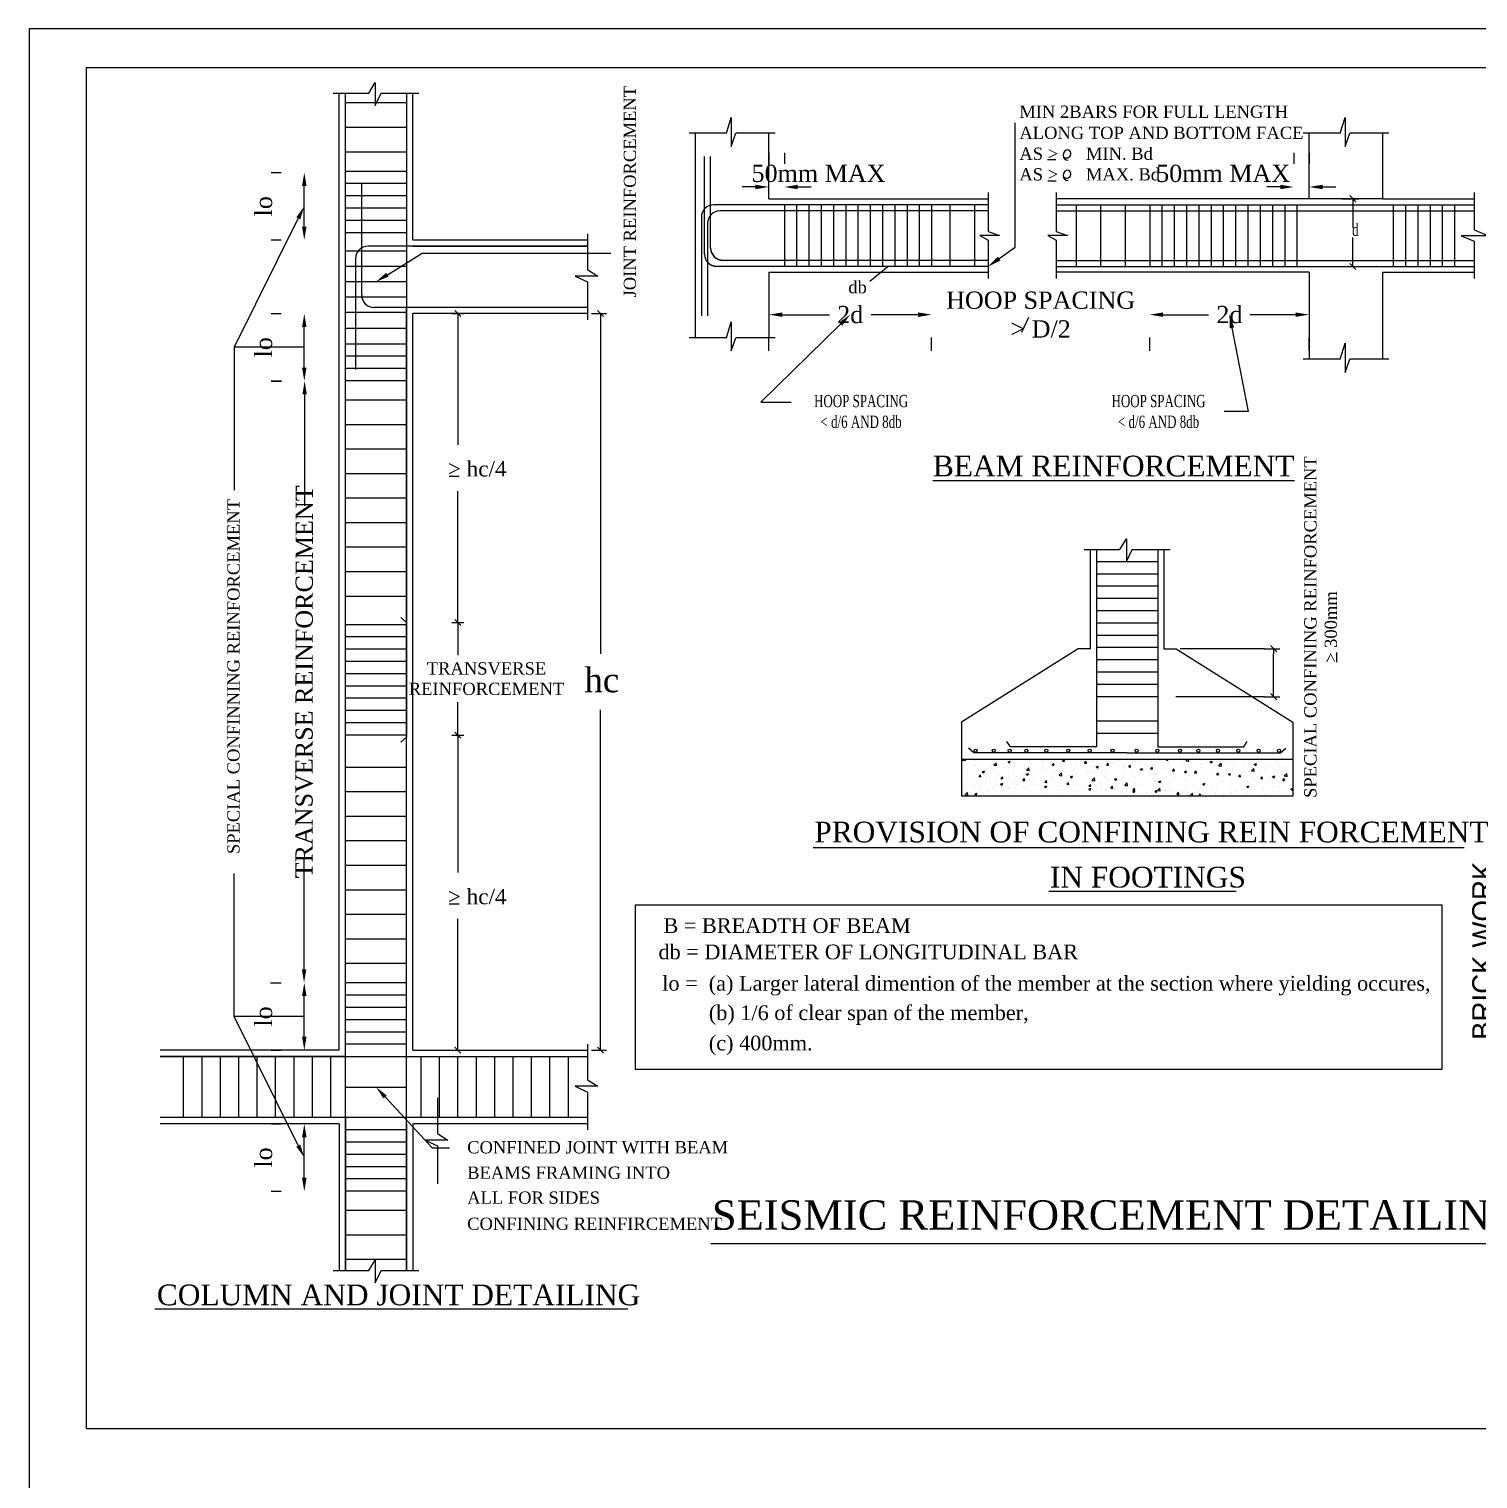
# Model space of a CAD drawing. Header units: metres. Extents: x 2267204 to 2267561, y 3771 to 3959.
# Drawn here: x 2267508.36 to 2267520.54, y 3930.74 to 3942.93 of the extents above; entities that cross this region are included whole.
import ezdxf

# ---------------------------------------------------------------- set-up
doc = ezdxf.new("R2010")
doc.units = ezdxf.units.M
doc.header["$LTSCALE"] = 3.5
doc.header["$MEASUREMENT"] = 0
doc.layers.get('0').update_dxf_attribs({"linetype": 'CONTINUOUS'})
doc.styles.add('Romantic', font='GOTHIC.TTF')
doc.styles.get("Standard").update_dxf_attribs({"font": 'times.ttf'})
doc.styles.add('Times', font='times.ttf')

# ---------------------------------------------------------------- blocks, each defined once
blk = doc.blocks.new('_Oblique')
at = {"color": 0, "linetype": 'ByBlock', "lineweight": -2}
blk.add_line((-0.5, -0.5), (0.5, 0.5), dxfattribs=at)
blk = doc.blocks.new('A$C267C1C9C')
for p, q in [((4340.85, 2634.93), (4340.85, 0)), ((6428.13, 2634.93), (4340.85, 2634.93)), ((4453.27, 2613.7), (4455.41, 2617.19)), ((4455.41, 2617.19), (4455.41, 2609.65)), ((4441.44, 2613.7), (4453.27, 2613.7)), ((4443.47, 2296.94), (4443.47, 2613.7)), ((4445.5, 2294.91), (4445.5, 2613.7)), ((4445.5, 2223.98), (4445.5, 2613.7)), ((4455.41, 2609.65), (4457.35, 2613.7)), ((4457.35, 2613.7), (4469.85, 2613.7)), ((4465.79, 2613.7), (4465.79, 2418.84)), ((4467.82, 2565.1), (4467.82, 2613.7)), ((4465.79, 2610.44), (4445.5, 2610.44)), ((4465.79, 2602.32), (4445.5, 2602.32)), ((4571.57, 2600.41), (4573.15, 2605.65)), ((4573.15, 2605.65), (4573.15, 2596.01)), ((4774.67, 2600.41), (4776.25, 2605.65)), ((4776.25, 2605.65), (4776.25, 2596.01)), ((4571.57, 2600.41), (4559.24, 2600.41)), ((4561.26, 2600.41), (4561.26, 2532.76)), ((4573.15, 2596.01), (4574.68, 2600.41)), ((4587.65, 2600.41), (4574.68, 2600.41)), ((4585.62, 2578.76), (4585.62, 2600.41)), ((4774.67, 2600.41), (4762.34, 2600.41)), ((4764.37, 2578.76), (4764.37, 2600.41)), ((4776.25, 2596.01), (4777.78, 2600.41)), ((4790.75, 2600.41), (4777.78, 2600.41)), ((4788.72, 2578.76), (4788.72, 2600.41)), ((4465.79, 2594.21), (4445.5, 2594.21)), ((4564.31, 2560.39), (4564.31, 2592.72)), ((4564.31, 2560.49), (4564.31, 2592.72)), ((4566.34, 2562.42), (4566.34, 2592.72)), ((4566.34, 2562.52), (4566.34, 2592.72)), ((4585.62, 2593.98), (4585.62, 2590.25)), ((4590.74, 2593.98), (4590.74, 2590.25)), ((4677.81, 2591.79), (4680.6, 2591.79)), ((4759.25, 2593.98), (4759.25, 2590.25)), ((4764.37, 2593.98), (4764.37, 2590.25)), ((4420.96, 2587.42), (4424.31, 2587.42)), ((4465.79, 2587.8), (4445.5, 2587.8)), ((4431.92, 2569.53), (4431.92, 2582.98)), ((4465.79, 2583.74), (4445.5, 2583.74)), ((4450.93, 2546.83), (4450.93, 2583.66)), ((4581.18, 2582.64), (4576.74, 2582.64)), ((4595.18, 2582.64), (4599.62, 2582.64)), ((4677.91, 2584.72), (4680.7, 2584.72)), ((4754.81, 2582.64), (4750.37, 2582.64)), ((4768.81, 2582.64), (4773.25, 2582.64)), ((4465.79, 2579.68), (4445.5, 2579.68)), ((4585.62, 2578.76), (4658.18, 2578.76)), ((4658.18, 2580.79), (4658.18, 2567.9)), ((4680.7, 2580.79), (4680.7, 2567.9)), ((4764.37, 2578.76), (4680.7, 2578.76)), ((4788.72, 2578.76), (4764.37, 2578.76)), ((4775.1, 2578.76), (4780.86, 2578.76)), ((4778.83, 2578.76), (4778.83, 2569.13)), ((4788.72, 2578.76), (4818.99, 2578.76)), ((4818.99, 2580.79), (4818.99, 2568.46)), ((4465.79, 2575.62), (4445.5, 2575.62)), ((4563.29, 2572.67), (4563.29, 2540.01)), ((4563.29, 2572.67), (4563.29, 2540.01)), ((4658.18, 2576.73), (4567.35, 2576.73)), ((4658.18, 2574.7), (4569.38, 2574.7)), ((4590.74, 2576.73), (4590.74, 2556.43)), ((4594.8, 2576.73), (4594.8, 2556.43)), ((4598.86, 2576.73), (4598.86, 2556.43)), ((4602.92, 2576.73), (4602.92, 2556.43)), ((4606.97, 2576.73), (4606.97, 2556.43)), ((4611.03, 2576.73), (4611.03, 2556.43)), ((4615.09, 2576.73), (4615.09, 2556.43)), ((4619.15, 2576.73), (4619.15, 2556.43)), ((4623.21, 2576.73), (4623.21, 2556.43)), ((4627.27, 2576.73), (4627.27, 2556.43)), ((4631.33, 2576.73), (4631.33, 2556.43)), ((4635.39, 2576.73), (4635.39, 2556.43)), ((4639.45, 2576.73), (4639.45, 2556.43)), ((4645.53, 2576.73), (4645.53, 2556.43)), ((4653.65, 2576.73), (4653.65, 2556.43)), ((4680.7, 2576.73), (4818.99, 2576.73)), ((4680.7, 2576.73), (4783.71, 2576.73)), ((4680.7, 2574.7), (4818.99, 2574.7)), ((4680.7, 2574.7), (4781.68, 2574.7)), ((4687.26, 2576.73), (4687.26, 2556.43)), ((4695.38, 2576.73), (4695.38, 2556.43)), ((4703.5, 2576.73), (4703.5, 2556.43)), ((4711.62, 2576.73), (4711.62, 2556.43)), ((4715.68, 2576.73), (4715.68, 2556.43)), ((4719.73, 2576.73), (4719.73, 2556.43)), ((4723.79, 2576.73), (4723.79, 2556.43)), ((4727.85, 2576.73), (4727.85, 2556.43)), ((4731.91, 2576.73), (4731.91, 2556.43)), ((4735.97, 2576.73), (4735.97, 2556.43)), ((4740.03, 2576.73), (4740.03, 2556.43)), ((4744.09, 2576.73), (4744.09, 2556.43)), ((4748.15, 2576.73), (4748.15, 2556.43)), ((4752.21, 2576.73), (4752.21, 2556.43)), ((4756.27, 2576.73), (4756.27, 2556.43)), ((4760.32, 2576.73), (4760.32, 2556.43)), ((4792.18, 2576.73), (4792.18, 2556.43)), ((4796.24, 2576.73), (4796.24, 2556.43)), ((4800.3, 2576.73), (4800.3, 2556.43)), ((4804.36, 2576.73), (4804.36, 2556.43)), ((4808.41, 2576.73), (4808.41, 2556.43)), ((4812.47, 2576.73), (4812.47, 2556.43)), ((4465.79, 2571.56), (4445.5, 2571.56)), ((4465.79, 2567.5), (4445.5, 2567.5)), ((4565.32, 2570.64), (4565.32, 2540.01)), ((4565.32, 2570.64), (4565.32, 2540.01)), ((4658.18, 2567.9), (4661.94, 2566.63)), ((4680.7, 2567.9), (4684.46, 2566.63)), ((4818.99, 2568.46), (4823.71, 2566.49)), ((4420.96, 2565.1), (4424.31, 2565.1)), ((4525.58, 2563.07), (4452.95, 2563.07)), ((4467.82, 2565.1), (4525.58, 2565.1)), ((4467.82, 2563.07), (4525.58, 2563.07)), ((4525.58, 2567.12), (4525.58, 2555.3)), ((4655.41, 2566.63), (4658.18, 2565.09)), ((4661.94, 2566.63), (4655.41, 2566.63)), ((4658.18, 2565.09), (4658.18, 2552.37)), ((4677.93, 2566.63), (4680.7, 2565.09)), ((4684.46, 2566.63), (4677.93, 2566.63)), ((4680.7, 2565.09), (4680.7, 2552.37)), ((4778.83, 2556.33), (4778.83, 2565.96)), ((4814.63, 2566.49), (4818.99, 2564.74)), ((4823.71, 2566.49), (4814.63, 2566.49)), ((4818.99, 2564.74), (4818.99, 2552.37)), ((4465.79, 2561.41), (4445.5, 2561.41)), ((4448.9, 2559.01), (4448.9, 2522.18)), ((4658.18, 2558.36), (4570.4, 2558.36)), ((4680.7, 2558.36), (4818.99, 2558.36)), ((4680.7, 2558.36), (4780.67, 2558.36)), ((4465.79, 2556.34), (4445.5, 2556.34)), ((4529.06, 2553.16), (4521.52, 2553.16)), ((4521.52, 2553.16), (4525.58, 2551.21)), ((4525.58, 2555.3), (4529.06, 2553.16)), ((4658.18, 2556.33), (4568.37, 2556.33)), ((4585.62, 2554.4), (4585.62, 2532.76)), ((4585.62, 2554.4), (4658.18, 2554.4)), ((4619.03, 2551.46), (4624.94, 2556.33)), ((4680.7, 2556.33), (4818.99, 2556.33)), ((4680.7, 2556.33), (4782.69, 2556.33)), ((4764.37, 2554.4), (4680.7, 2554.4)), ((4764.37, 2554.4), (4764.37, 2525.68)), ((4775.1, 2556.33), (4780.86, 2556.33)), ((4788.72, 2554.4), (4818.99, 2554.4)), ((4788.72, 2525.68), (4788.72, 2554.4)), ((4465.79, 2551.27), (4445.5, 2551.27)), ((4525.58, 2551.21), (4525.58, 2538.71)), ((4465.91, 2546.19), (4445.62, 2546.19)), ((4420.96, 2540.74), (4424.31, 2540.74)), ((4465.79, 2541.12), (4445.5, 2541.12)), ((4525.58, 2542.77), (4454.98, 2542.77)), ((4465.79, 2294.91), (4465.79, 2542.77)), ((4525.58, 2542.77), (4465.79, 2542.77)), ((4467.82, 2296.94), (4467.82, 2540.74)), ((4525.58, 2540.74), (4467.82, 2540.74)), ((4480.72, 2540.74), (4484.74, 2540.74)), ((4482.71, 2540.74), (4482.71, 2497.31)), ((4526.96, 2540.74), (4531.95, 2540.74)), ((4529.92, 2540.74), (4529.92, 2428.14)), ((4590.06, 2540.38), (4605.64, 2540.38)), ((4635.01, 2540.38), (4619.43, 2540.38)), ((4635.01, 2540.38), (4630.57, 2540.38)), ((4671.52, 2539.4), (4669.16, 2534.51)), ((4716.06, 2540.38), (4720.5, 2540.38)), ((4716.06, 2540.38), (4731.1, 2540.38)), ((4759.93, 2540.38), (4744.89, 2540.38)), ((4431.92, 2522.86), (4431.92, 2536.3)), ((4465.79, 2535.75), (4445.5, 2535.75)), ((4571.57, 2532.76), (4573.15, 2538)), ((4573.15, 2538), (4573.15, 2528.36)), ((4408.71, 2529.58), (4408.71, 2482.3)), ((4431.92, 2529.58), (4408.71, 2529.58)), ((4465.79, 2530.67), (4445.5, 2530.67)), ((4571.57, 2532.76), (4559.24, 2532.76)), ((4573.15, 2528.36), (4574.68, 2532.76)), ((4587.65, 2532.76), (4574.68, 2532.76)), ((4585.62, 2528.38), (4585.62, 2532.77)), ((4639.45, 2528.38), (4639.45, 2532.77)), ((4639.45, 2528.38), (4639.45, 2532.77)), ((4711.62, 2528.38), (4711.62, 2532.77)), ((4711.62, 2528.38), (4711.62, 2532.77)), ((4764.37, 2528.38), (4764.37, 2532.77)), ((4774.67, 2525.68), (4776.25, 2530.93)), ((4776.25, 2530.93), (4776.25, 2521.28)), ((4465.79, 2526.62), (4445.5, 2526.62)), ((4774.67, 2525.68), (4762.34, 2525.68)), ((4776.25, 2521.28), (4777.78, 2525.68)), ((4790.75, 2525.68), (4777.78, 2525.68)), ((4465.79, 2522.56), (4445.5, 2522.56)), ((4420.96, 2518.43), (4424.42, 2518.43)), ((4420.96, 2518.42), (4424.31, 2518.42)), ((4465.79, 2518.5), (4445.5, 2518.5)), ((4432.02, 2513.98), (4431.99, 2477.07)), ((4465.79, 2512.09), (4445.5, 2512.09)), ((4465.79, 2503.97), (4445.5, 2503.97)), ((4465.79, 2495.85), (4445.5, 2495.85)), ((4465.79, 2487.73), (4445.5, 2487.73)), ((4479.88, 2486.94), (4483.2, 2486.94)), ((4482.71, 2438.52), (4482.71, 2481.95)), ((4465.79, 2479.62), (4445.5, 2479.62)), ((4465.79, 2471.5), (4445.5, 2471.5)), ((4465.79, 2463.38), (4445.5, 2463.38)), ((4689.94, 2462.71), (4701.77, 2462.71)), ((4691.97, 2462.71), (4691.97, 2429.82)), ((4694, 2462.71), (4694, 2397.35)), ((4701.77, 2462.71), (4703.91, 2466.2)), ((4703.91, 2466.2), (4703.91, 2458.66)), ((4703.91, 2458.66), (4705.85, 2462.71)), ((4705.85, 2462.71), (4718.35, 2462.71)), ((4714.29, 2462.71), (4714.29, 2397.35)), ((4716.32, 2462.71), (4716.32, 2429.82)), ((4714.29, 2458.59), (4694, 2458.59)), ((4465.79, 2455.26), (4445.5, 2455.26)), ((4714.29, 2454.53), (4694, 2454.53)), ((4714.29, 2450.47), (4694, 2450.47)), ((4465.79, 2447.14), (4445.5, 2447.14)), ((4714.29, 2446.41), (4694, 2446.41)), ((4465.79, 2438.55), (4463.85, 2440.18)), ((4465.79, 2418.84), (4465.79, 2438.55)), ((4480.72, 2438.52), (4484.74, 2438.52)), ((4480.72, 2438.52), (4484.74, 2438.52)), ((4482.71, 2438.52), (4482.71, 2427.65)), ((4714.29, 2442.35), (4694, 2442.35)), ((4714.29, 2438.29), (4694, 2438.29)), ((4465.79, 2437.77), (4445.5, 2437.77)), ((4465.79, 2433.71), (4445.5, 2433.71)), ((4714.29, 2434.23), (4694, 2434.23)), ((4465.79, 2429.65), (4445.5, 2429.65)), ((4687.91, 2429.82), (4649.35, 2405.47)), ((4691.97, 2429.82), (4687.91, 2429.82)), ((4714.29, 2430.17), (4694, 2430.17)), ((4716.32, 2429.82), (4720.38, 2429.82)), ((4720.38, 2429.82), (4758.94, 2405.47)), ((4749.61, 2429.82), (4721.69, 2429.82)), ((4749.61, 2429.82), (4754.64, 2429.82)), ((4752.61, 2429.82), (4752.61, 2428.1)), ((4773.51, 2425.41), (4773.51, 2428.62)), ((4465.79, 2425.6), (4445.5, 2425.6)), ((4714.29, 2426.12), (4694, 2426.12)), ((4752.61, 2413.94), (4752.61, 2428.1)), ((4465.79, 2421.54), (4445.5, 2421.54)), ((4465.79, 2223.98), (4465.79, 2418.84)), ((4465.79, 2418.84), (4465.79, 2400.58)), ((4714.29, 2422.06), (4694, 2422.06)), ((4465.79, 2417.48), (4445.5, 2417.48)), ((4714.29, 2418), (4694, 2418)), ((4714.29, 2413.94), (4694, 2413.94)), ((4749.61, 2413.94), (4720.27, 2413.94)), ((4749.61, 2413.94), (4754.64, 2413.94)), ((4465.79, 2413.42), (4445.5, 2413.42)), ((4465.79, 2409.36), (4445.5, 2409.36)), ((4482.71, 2401.24), (4482.71, 2412.11)), ((4529.92, 2296.94), (4529.92, 2409.54)), ((4465.79, 2405.3), (4445.5, 2405.3)), ((4649.35, 2405.47), (4649.35, 2381.11)), ((4714.29, 2405.82), (4694, 2405.82)), ((4758.94, 2405.47), (4758.94, 2381.11)), ((4465.79, 2401.24), (4445.5, 2401.24)), ((4465.79, 2400.58), (4463.85, 2398.84)), ((4480.72, 2401.24), (4484.74, 2401.24)), ((4480.72, 2401.24), (4484.74, 2401.24)), ((4482.71, 2401.24), (4482.71, 2355.73)), ((4714.29, 2401.76), (4694, 2401.76)), ((4653.41, 2395.32), (4651.7, 2396.85)), ((4704.15, 2395.32), (4653.41, 2395.32)), ((4665.59, 2397.35), (4664.38, 2399.08)), ((4694, 2397.35), (4665.59, 2397.35)), ((4704.15, 2395.32), (4754.88, 2395.32)), ((4714.29, 2397.35), (4742.71, 2397.35)), ((4742.71, 2397.35), (4743.91, 2399.08)), ((4754.88, 2395.32), (4756.6, 2396.85)), ((4465.79, 2390.54), (4445.5, 2390.54)), ((4649.35, 2393.29), (4758.94, 2393.29)), ((4649.35, 2393.12), (4649.51, 2393.29)), ((4649.35, 2392.93), (4650.1, 2392.82)), ((4649.74, 2392.45), (4649.74, 2392.45)), ((4650.1, 2392.81), (4650.05, 2393.29)), ((4650.16, 2393.17), (4650.48, 2393.29)), ((4650.16, 2393.17), (4650.67, 2392.83)), ((4650.67, 2392.82), (4650.83, 2393.29)), ((4651.04, 2390.07), (4651.04, 2390.07)), ((4653.55, 2391.03), (4653.55, 2391.03)), ((4653.59, 2392.96), (4653.59, 2392.96)), ((4653.95, 2390.83), (4653.95, 2390.83)), ((4656.31, 2390.83), (4656.31, 2390.83)), ((4659.37, 2390.6), (4659.37, 2390.6)), ((4659.47, 2392.05), (4659.47, 2392.05)), ((4659.86, 2390.14), (4659.86, 2390.14)), ((4660.02, 2391.28), (4660.81, 2392.1)), ((4660.02, 2391.28), (4660.93, 2391.14)), ((4660.93, 2391.13), (4660.82, 2392.1)), ((4661.52, 2391.54), (4661.52, 2391.54)), ((4663.71, 2390.64), (4663.71, 2390.64)), ((4664.75, 2392.36), (4665.46, 2392.63)), ((4664.75, 2392.36), (4665.25, 2392.01)), ((4664.79, 2390.37), (4664.79, 2390.37)), ((4665.26, 2392.01), (4665.46, 2392.62)), ((4665.38, 2393.06), (4665.38, 2393.06)), ((4666.65, 2392.19), (4666.65, 2392.19)), ((4670.12, 2391.49), (4670.12, 2391.49)), ((4670.2, 2390.14), (4670.2, 2390.14)), ((4670.85, 2389.6), (4671.64, 2390.42)), ((4671.76, 2389.45), (4671.65, 2390.42)), ((4671.92, 2392.95), (4671.92, 2392.95)), ((4672.66, 2391.82), (4672.66, 2391.82)), ((4675.54, 2393.24), (4675.58, 2393.29)), ((4675.54, 2393.24), (4676.15, 2393.19)), ((4676.15, 2393.19), (4676.14, 2393.29)), ((4676.5, 2392.33), (4676.5, 2392.33)), ((4677, 2390.29), (4677, 2390.29)), ((4679.33, 2391.54), (4680.04, 2391.82)), ((4679.33, 2391.54), (4679.83, 2391.2)), ((4679.84, 2391.2), (4680.05, 2391.81)), ((4682.13, 2390.94), (4682.13, 2390.94)), ((4682.72, 2390.05), (4682.72, 2390.05)), ((4682.82, 2392.61), (4683.31, 2393.19)), ((4682.82, 2392.61), (4683.43, 2392.55)), ((4682.91, 2393.17), (4682.91, 2393.17)), ((4683.43, 2392.55), (4683.32, 2393.19)), ((4686.62, 2390.01), (4686.62, 2390.01)), ((4687.4, 2391.7), (4687.4, 2391.7)), ((4688.64, 2391.07), (4688.64, 2391.07)), ((4690.1, 2391.97), (4690.59, 2392.55)), ((4690.1, 2391.97), (4690.71, 2391.92)), ((4690.71, 2391.91), (4690.59, 2392.55)), ((4690.61, 2393.25), (4690.61, 2393.25)), ((4692.61, 2392.41), (4692.61, 2392.41)), ((4693.03, 2390.85), (4693.03, 2390.85)), ((4693.91, 2390.73), (4694.62, 2391)), ((4693.91, 2390.73), (4694.42, 2390.39)), ((4694.42, 2390.39), (4694.63, 2391)), ((4694.56, 2392.09), (4694.56, 2392.09)), ((4695.57, 2391.19), (4695.57, 2391.19)), ((4696.03, 2393.02), (4696.03, 2393.02)), ((4697.38, 2391.33), (4697.87, 2391.92)), ((4697.38, 2391.33), (4697.98, 2391.28)), ((4697.74, 2393.06), (4697.74, 2393.06)), ((4697.99, 2391.28), (4697.87, 2391.91)), ((4699.41, 2391.69), (4699.41, 2391.69)), ((4700.47, 2393.1), (4700.47, 2393.1)), ((4701.45, 2392.79), (4701.45, 2392.79)), ((4702.88, 2390.45), (4702.88, 2390.45)), ((4702.9, 2390.87), (4702.9, 2390.87)), ((4704.66, 2390.7), (4705.15, 2391.28)), ((4704.66, 2390.7), (4705.26, 2390.64)), ((4705.27, 2390.64), (4705.15, 2391.27)), ((4705.82, 2392.54), (4705.82, 2392.54)), ((4706.86, 2392.56), (4706.86, 2392.56)), ((4708.09, 2391.16), (4708.09, 2391.16)), ((4708.36, 2392.87), (4708.36, 2392.87)), ((4708.5, 2389.92), (4709.21, 2390.19)), ((4708.82, 2391.89), (4708.82, 2391.89)), ((4709.01, 2389.57), (4709.21, 2390.19)), ((4711.93, 2390.06), (4712.42, 2390.64)), ((4711.93, 2390.06), (4712.54, 2390.01)), ((4712.28, 2392.33), (4712.28, 2392.33)), ((4712.55, 2390), (4712.43, 2390.64)), ((4713.22, 2391.81), (4713.22, 2391.81)), ((4714.74, 2392.91), (4714.74, 2392.91)), ((4715.95, 2390.22), (4715.95, 2390.22)), ((4717.02, 2393.19), (4717.28, 2393.29)), ((4717.02, 2393.19), (4717.53, 2392.85)), ((4717.53, 2392.85), (4717.68, 2393.29)), ((4717.7, 2392.1), (4717.7, 2392.1)), ((4718.49, 2392.57), (4718.49, 2392.57)), ((4718.49, 2390.55), (4718.49, 2390.55)), ((4719.21, 2389.42), (4719.7, 2390.01)), ((4719.83, 2389.37), (4719.71, 2390)), ((4720.98, 2393.24), (4720.98, 2393.24)), ((4722.33, 2391.06), (4722.33, 2391.06)), ((4723.11, 2391.88), (4723.11, 2391.88)), ((4723.66, 2392.76), (4724.16, 2393.29)), ((4723.66, 2392.76), (4724.56, 2392.62)), ((4723.7, 2393.29), (4723.7, 2393.29)), ((4724.56, 2392.62), (4724.49, 2393.29)), ((4724.53, 2390.37), (4724.53, 2390.37)), ((4726.39, 2393.01), (4726.39, 2393.01)), ((4728.53, 2391.65), (4728.53, 2391.65)), ((4728.7, 2390.56), (4728.7, 2390.56)), ((4728.74, 2391.9), (4728.74, 2391.9)), ((4730.45, 2391.39), (4730.45, 2391.39)), ((4731.28, 2392.24), (4731.28, 2392.24)), ((4731.61, 2392.38), (4732.32, 2392.65)), ((4731.61, 2392.38), (4732.11, 2392.04)), ((4731.81, 2392.78), (4731.81, 2392.78)), ((4732.12, 2392.03), (4732.32, 2392.65)), ((4733.95, 2391.42), (4733.95, 2391.42)), ((4733.97, 2391.32), (4733.97, 2391.32)), ((4734.49, 2391.08), (4735.28, 2391.91)), ((4734.49, 2391.08), (4735.39, 2390.94)), ((4735.12, 2392.74), (4735.12, 2392.74)), ((4735.39, 2390.94), (4735.28, 2391.9)), ((4736.37, 2392.4), (4736.37, 2392.4)), ((4737.23, 2392.55), (4737.23, 2392.55)), ((4739.18, 2392.03), (4739.18, 2392.03)), ((4739.37, 2391.19), (4739.37, 2391.19)), ((4742.64, 2392.32), (4742.64, 2392.32)), ((4744.31, 2392.68), (4744.31, 2392.68)), ((4744.78, 2390.96), (4744.78, 2390.96)), ((4745.24, 2390.42), (4745.24, 2390.42)), ((4745.32, 2389.4), (4746.11, 2390.23)), ((4746.22, 2389.26), (4746.11, 2390.22)), ((4746.19, 2391.56), (4746.9, 2391.84)), ((4746.19, 2391.56), (4746.69, 2391.22)), ((4746.7, 2391.22), (4746.9, 2391.83)), ((4748.06, 2392.09), (4748.06, 2392.09)), ((4749.46, 2390.06), (4749.46, 2390.06)), ((4750.2, 2390.73), (4750.2, 2390.73)), ((4751.65, 2391.27), (4751.65, 2391.27)), ((4753.48, 2391.87), (4753.48, 2391.87)), ((4754.19, 2391.6), (4754.19, 2391.6)), ((4754.67, 2390.78), (4754.67, 2390.78)), ((4755.62, 2390.5), (4755.62, 2390.5)), ((4758.04, 2392.11), (4758.04, 2392.11)), ((4758.89, 2391.64), (4758.89, 2391.64)), ((4650.92, 2388.96), (4650.92, 2388.96)), ((4650.92, 2386.69), (4650.92, 2386.69)), ((4651.98, 2385.64), (4651.98, 2385.64)), ((4654.65, 2385.8), (4654.65, 2385.8)), ((4655.12, 2387.52), (4655.6, 2388.1)), ((4655.12, 2387.52), (4655.72, 2387.47)), ((4655.73, 2387.46), (4655.61, 2388.1)), ((4656.19, 2387.45), (4656.19, 2387.45)), ((4656.22, 2389.08), (4656.93, 2389.36)), ((4656.22, 2389.08), (4656.73, 2388.74)), ((4656.73, 2388.74), (4656.94, 2389.35)), ((4657.19, 2386.13), (4657.19, 2386.13)), ((4657.32, 2389.8), (4657.32, 2389.8)), ((4657.39, 2385.41), (4657.39, 2385.41)), ((4659.05, 2385.99), (4659.05, 2385.99)), ((4661.04, 2386.64), (4661.04, 2386.64)), ((4661.4, 2388.16), (4661.4, 2388.16)), ((4662.28, 2385), (4662.99, 2385.27)), ((4662.39, 2386.88), (4662.88, 2387.47)), ((4662.39, 2386.88), (4663, 2386.83)), ((4662.79, 2384.65), (4662.99, 2385.27)), ((4662.81, 2385.18), (4662.81, 2385.18)), ((4663.01, 2386.83), (4662.89, 2387.46)), ((4664.97, 2387.01), (4664.97, 2387.01)), ((4666.4, 2385.43), (4666.4, 2385.43)), ((4666.52, 2388.81), (4666.52, 2388.81)), ((4667.45, 2387.48), (4667.45, 2387.48)), ((4669.67, 2386.25), (4670.16, 2386.83)), ((4669.67, 2386.25), (4670.28, 2386.19)), ((4669.99, 2387.82), (4669.99, 2387.82)), ((4670.28, 2386.19), (4670.17, 2386.83)), ((4670.8, 2388.27), (4671.51, 2388.54)), ((4670.8, 2388.27), (4671.31, 2387.93)), ((4670.85, 2389.6), (4671.76, 2389.46)), ((4670.88, 2388.02), (4670.88, 2388.02)), ((4671.31, 2387.92), (4671.52, 2388.54)), ((4671.67, 2386.2), (4671.67, 2386.2)), ((4671.79, 2389.57), (4671.79, 2389.57)), ((4673.32, 2385.8), (4673.32, 2385.8)), ((4673.83, 2388.32), (4673.83, 2388.32)), ((4675.62, 2389.91), (4675.62, 2389.91)), ((4676.8, 2389.04), (4676.8, 2389.04)), ((4676.88, 2386.91), (4676.88, 2386.91)), ((4676.95, 2385.61), (4677.44, 2386.19)), ((4676.95, 2385.61), (4677.56, 2385.56)), ((4677.56, 2385.55), (4677.45, 2386.19)), ((4677.57, 2385.16), (4677.57, 2385.16)), ((4679.23, 2386.81), (4679.23, 2386.81)), ((4680.11, 2385.5), (4680.11, 2385.5)), ((4680.24, 2389.17), (4680.24, 2389.17)), ((4681.04, 2389.68), (4681.04, 2389.68)), ((4681.68, 2387.92), (4682.47, 2388.74)), ((4681.68, 2387.92), (4682.58, 2387.78)), ((4682.01, 2387.56), (4682.01, 2387.56)), ((4682.59, 2387.77), (4682.48, 2388.74)), ((4682.78, 2389.5), (4682.78, 2389.5)), ((4683.95, 2386.01), (4683.95, 2386.01)), ((4684.23, 2384.97), (4684.72, 2385.56)), ((4684.84, 2384.92), (4684.72, 2385.55)), ((4685.15, 2387.83), (4685.15, 2387.83)), ((4685.39, 2387.46), (4686.1, 2387.73)), ((4685.39, 2387.46), (4685.89, 2387.12)), ((4685.9, 2387.11), (4686.1, 2387.73)), ((4686.45, 2389.45), (4686.45, 2389.45)), ((4687.28, 2388.32), (4687.28, 2388.32)), ((4690.36, 2386.85), (4690.36, 2386.85)), ((4691.07, 2388.84), (4691.07, 2388.84)), ((4691.87, 2389.22), (4691.87, 2389.22)), ((4692.36, 2385.66), (4692.36, 2385.66)), ((4692.49, 2389.04), (4692.49, 2389.04)), ((4692.51, 2386.24), (4693.3, 2387.06)), ((4692.51, 2386.24), (4693.41, 2386.1)), ((4692.9, 2387.18), (4692.9, 2387.18)), ((4693.42, 2386.09), (4693.31, 2387.06)), ((4694.94, 2385.29), (4694.94, 2385.29)), ((4696.75, 2387.69), (4696.75, 2387.69)), ((4696.99, 2389.86), (4696.99, 2389.86)), ((4697.29, 2389), (4697.29, 2389)), ((4697.49, 2386.31), (4697.49, 2386.31)), ((4697.61, 2389.68), (4697.61, 2389.68)), ((4699.97, 2386.64), (4700.68, 2386.92)), ((4699.97, 2386.64), (4700.47, 2386.3)), ((4700.48, 2386.3), (4700.69, 2386.91)), ((4700.86, 2386.31), (4700.86, 2386.31)), ((4702.71, 2388.77), (4702.71, 2388.77)), ((4702.76, 2387.07), (4702.76, 2387.07)), ((4703.15, 2388.53), (4703.15, 2388.53)), ((4703.34, 2384.56), (4704.13, 2385.38)), ((4704.25, 2384.41), (4704.14, 2385.38)), ((4705.69, 2388.87), (4705.69, 2388.87)), ((4706.78, 2387.32), (4706.78, 2387.32)), ((4706.87, 2385.37), (4706.87, 2385.37)), ((4707.97, 2387.78), (4707.97, 2387.78)), ((4708.12, 2388.54), (4708.12, 2388.54)), ((4708.5, 2389.92), (4709, 2389.58)), ((4709.54, 2389.37), (4709.54, 2389.37)), ((4712.7, 2388.34), (4712.7, 2388.34)), ((4713.1, 2388.43), (4713.1, 2388.43)), ((4713.28, 2386.21), (4713.28, 2386.21)), ((4713.54, 2388.31), (4713.54, 2388.31)), ((4714.55, 2385.83), (4715.26, 2386.1)), ((4714.55, 2385.83), (4715.06, 2385.49)), ((4715.06, 2385.49), (4715.27, 2386.1)), ((4715.82, 2386.55), (4715.82, 2386.55)), ((4718.24, 2385.81), (4718.24, 2385.81)), ((4718.37, 2389.19), (4718.37, 2389.19)), ((4718.62, 2389.35), (4718.62, 2389.35)), ((4718.96, 2388.08), (4718.96, 2388.08)), ((4719.21, 2389.42), (4719.82, 2389.37)), ((4719.66, 2387.06), (4719.66, 2387.06)), ((4723.08, 2389.1), (4723.79, 2389.38)), ((4723.08, 2389.1), (4723.58, 2388.76)), ((4723.45, 2386.53), (4723.45, 2386.53)), ((4723.58, 2389.91), (4723.58, 2389.91)), ((4723.59, 2388.76), (4723.8, 2389.37)), ((4724.37, 2387.85), (4724.37, 2387.85)), ((4726.07, 2387.9), (4726.07, 2387.9)), ((4726.49, 2388.79), (4726.98, 2389.37)), ((4726.49, 2388.79), (4727.1, 2388.73)), ((4727.1, 2388.73), (4726.99, 2389.36)), ((4728.58, 2387.18), (4728.58, 2387.18)), ((4728.61, 2388.23), (4728.61, 2388.23)), ((4729.14, 2385.02), (4729.85, 2385.29)), ((4729.65, 2384.67), (4729.85, 2385.29)), ((4729.79, 2387.62), (4729.79, 2387.62)), ((4730.03, 2385.33), (4730.03, 2385.33)), ((4732.45, 2388.74), (4732.45, 2388.74)), ((4733.77, 2388.15), (4734.26, 2388.73)), ((4733.77, 2388.15), (4734.38, 2388.1)), ((4733.85, 2387.94), (4733.85, 2387.94)), ((4734.38, 2388.09), (4734.26, 2388.73)), ((4735.21, 2387.39), (4735.21, 2387.39)), ((4735.95, 2386.35), (4735.95, 2386.35)), ((4736.19, 2385.58), (4736.19, 2385.58)), ((4737.66, 2388.29), (4738.37, 2388.56)), ((4737.66, 2388.29), (4738.17, 2387.95)), ((4738.17, 2387.95), (4738.38, 2388.56)), ((4738.73, 2385.92), (4738.73, 2385.92)), ((4738.86, 2389.58), (4738.86, 2389.58)), ((4738.94, 2385.28), (4738.94, 2385.28)), ((4739.06, 2388.65), (4739.06, 2388.65)), ((4740.62, 2387.17), (4740.62, 2387.17)), ((4741.05, 2387.51), (4741.54, 2388.1)), ((4741.05, 2387.51), (4741.65, 2387.46)), ((4741.4, 2389.92), (4741.4, 2389.92)), ((4741.66, 2387.46), (4741.54, 2388.09)), ((4741.87, 2387.36), (4741.87, 2387.36)), ((4742.57, 2386.42), (4742.57, 2386.42)), ((4744.06, 2385.93), (4744.06, 2385.93)), ((4744.18, 2389.3), (4744.18, 2389.3)), ((4744.3, 2385.14), (4744.3, 2385.14)), ((4745.32, 2389.4), (4746.22, 2389.26)), ((4746.04, 2386.94), (4746.04, 2386.94)), ((4747.79, 2388.38), (4747.79, 2388.38)), ((4748.33, 2386.88), (4748.82, 2387.46)), ((4748.33, 2386.88), (4748.93, 2386.82)), ((4748.94, 2386.82), (4748.82, 2387.45)), ((4748.98, 2387.27), (4748.98, 2387.27)), ((4749.33, 2386.69), (4749.33, 2386.69)), ((4750.22, 2386.15), (4750.22, 2386.15)), ((4751.46, 2386.71), (4751.46, 2386.71)), ((4751.52, 2387.6), (4751.52, 2387.6)), ((4752.25, 2387.48), (4752.96, 2387.75)), ((4752.25, 2387.48), (4752.75, 2387.14)), ((4752.76, 2387.13), (4752.96, 2387.75)), ((4753.7, 2389.39), (4753.7, 2389.39)), ((4754.54, 2387.4), (4754.54, 2387.4)), ((4755.37, 2388.11), (4755.37, 2388.11)), ((4755.61, 2386.24), (4756.09, 2386.82)), ((4755.61, 2386.24), (4756.21, 2386.19)), ((4756.22, 2386.18), (4756.1, 2386.82)), ((4756.14, 2387.17), (4756.14, 2387.17)), ((4756.15, 2387.72), (4756.94, 2388.55)), ((4756.15, 2387.72), (4757.05, 2387.58)), ((4756.88, 2386.48), (4756.88, 2386.48)), ((4757.05, 2387.58), (4756.94, 2388.54)), ((4465.79, 2382.42), (4445.5, 2382.42)), ((4649.35, 2381.11), (4758.94, 2381.11)), ((4649.64, 2381.73), (4649.64, 2381.73)), ((4650.54, 2381.39), (4651.33, 2382.21)), ((4650.54, 2381.39), (4651.44, 2381.25)), ((4650.79, 2383.31), (4650.79, 2383.31)), ((4651.45, 2381.25), (4651.33, 2382.21)), ((4651.99, 2381.8), (4651.99, 2381.8)), ((4653.13, 2384.98), (4653.13, 2384.98)), ((4653.75, 2381.72), (4654.46, 2382)), ((4653.75, 2381.72), (4654.26, 2381.38)), ((4654.12, 2384.28), (4654.12, 2384.28)), ((4654.26, 2381.38), (4654.47, 2381.99)), ((4654.53, 2382.13), (4654.53, 2382.13)), ((4655.56, 2382.75), (4655.56, 2382.75)), ((4656.06, 2384.07), (4656.06, 2384.07)), ((4658.37, 2382.64), (4658.37, 2382.64)), ((4659.53, 2384.05), (4659.53, 2384.05)), ((4661.15, 2381.41), (4661.15, 2381.41)), ((4661.28, 2384.79), (4661.28, 2384.79)), ((4661.48, 2383.76), (4661.48, 2383.76)), ((4662.28, 2385), (4662.78, 2384.66)), ((4664.78, 2383.48), (4664.78, 2383.48)), ((4664.95, 2383.82), (4664.95, 2383.82)), ((4666.28, 2382.06), (4666.28, 2382.06)), ((4667.32, 2383.82), (4667.32, 2383.82)), ((4667.4, 2384.78), (4667.4, 2384.78)), ((4668.23, 2384.96), (4668.23, 2384.96)), ((4668.86, 2381.11), (4669.04, 2381.18)), ((4669.03, 2381.11), (4669.05, 2381.18)), ((4670.37, 2383.59), (4670.37, 2383.59)), ((4671.16, 2384.32), (4671.16, 2384.32)), ((4671.27, 2381.23), (4671.27, 2381.23)), ((4671.55, 2382.82), (4671.55, 2382.82)), ((4673.64, 2384.73), (4673.64, 2384.73)), ((4674.9, 2381.16), (4674.9, 2381.16)), ((4675.78, 2383.36), (4675.78, 2383.36)), ((4676.76, 2383.53), (4676.76, 2383.53)), ((4676.86, 2384.18), (4677.57, 2384.46)), ((4676.86, 2384.18), (4677.37, 2383.84)), ((4677.19, 2382.24), (4677.19, 2382.24)), ((4677.37, 2383.84), (4677.58, 2384.45)), ((4677.44, 2381.5), (4677.44, 2381.5)), ((4679.06, 2384.5), (4679.06, 2384.5)), ((4681.2, 2383.13), (4681.2, 2383.13)), ((4681.28, 2382), (4681.28, 2382)), ((4681.88, 2384.18), (4681.88, 2384.18)), ((4683.11, 2383.26), (4683.11, 2383.26)), ((4684.23, 2384.97), (4684.84, 2384.92)), ((4684.48, 2384.27), (4684.48, 2384.27)), ((4686.62, 2382.91), (4686.62, 2382.91)), ((4687.03, 2381.56), (4687.03, 2381.56)), ((4687.15, 2384.94), (4687.15, 2384.94)), ((4687.69, 2382.85), (4687.69, 2382.85)), ((4689.03, 2384.28), (4689.03, 2384.28)), ((4689.9, 2384.04), (4689.9, 2384.04)), ((4690.23, 2383.18), (4690.23, 2383.18)), ((4691.44, 2383.37), (4692.15, 2383.64)), ((4691.44, 2383.37), (4691.95, 2383.03)), ((4691.51, 2384.34), (4692, 2384.92)), ((4691.51, 2384.34), (4692.11, 2384.28)), ((4691.95, 2383.03), (4692.16, 2383.64)), ((4692.12, 2384.28), (4692, 2384.92)), ((4692.04, 2382.68), (4692.04, 2382.68)), ((4692.24, 2382.28), (4692.24, 2382.28)), ((4694.08, 2383.69), (4694.08, 2383.69)), ((4695.31, 2383.81), (4695.31, 2383.81)), ((4697.37, 2382.93), (4697.37, 2382.93)), ((4697.45, 2382.45), (4697.45, 2382.45)), ((4698.79, 2383.7), (4699.28, 2384.28)), ((4698.79, 2383.7), (4699.39, 2383.65)), ((4699.4, 2383.64), (4699.28, 2384.28)), ((4700.48, 2384.53), (4700.48, 2384.53)), ((4700.73, 2383.58), (4700.73, 2383.58)), ((4702.64, 2383.69), (4702.64, 2383.69)), ((4702.87, 2382.22), (4702.87, 2382.22)), ((4703.02, 2384.87), (4703.02, 2384.87)), ((4703.34, 2384.56), (4704.24, 2384.42)), ((4704.2, 2381.37), (4704.2, 2381.37)), ((4706.03, 2382.56), (4706.74, 2382.83)), ((4706.03, 2382.56), (4706.53, 2382.22)), ((4706.06, 2383.06), (4706.55, 2383.65)), ((4706.06, 2383.06), (4706.67, 2383.01)), ((4706.15, 2383.35), (4706.15, 2383.35)), ((4706.36, 2381.27), (4706.36, 2381.27)), ((4706.54, 2382.21), (4706.74, 2382.83)), ((4706.68, 2383.01), (4706.56, 2383.64)), ((4707.85, 2384.4), (4707.85, 2384.4)), ((4708.29, 2381.99), (4708.29, 2381.99)), ((4710.61, 2382.21), (4710.61, 2382.21)), ((4711.56, 2383.12), (4711.56, 2383.12)), ((4712.28, 2382.28), (4712.28, 2382.28)), ((4712.85, 2381.68), (4712.85, 2381.68)), ((4712.97, 2385.05), (4712.97, 2385.05)), ((4713.15, 2382.55), (4713.15, 2382.55)), ((4713.34, 2382.43), (4713.83, 2383.01)), ((4713.34, 2382.43), (4713.95, 2382.37)), ((4713.7, 2381.76), (4713.7, 2381.76)), ((4713.95, 2382.37), (4713.84, 2383.01)), ((4714.17, 2382.88), (4714.96, 2383.7)), ((4714.17, 2382.88), (4715.07, 2382.74)), ((4715.08, 2382.73), (4714.97, 2383.7)), ((4716.98, 2382.9), (4716.98, 2382.9)), ((4716.99, 2383.05), (4716.99, 2383.05)), ((4718.12, 2382.44), (4718.12, 2382.44)), ((4718.2, 2383.3), (4718.2, 2383.3)), ((4719.12, 2381.53), (4719.12, 2381.53)), ((4720.61, 2381.75), (4721.32, 2382.02)), ((4720.61, 2381.75), (4721.12, 2381.41)), ((4720.62, 2381.79), (4721.11, 2382.37)), ((4720.62, 2381.79), (4721.23, 2381.74)), ((4721.23, 2381.73), (4721.12, 2382.37)), ((4721.12, 2381.4), (4721.33, 2382.01)), ((4722.4, 2382.67), (4722.4, 2382.67)), ((4723.33, 2383.15), (4723.33, 2383.15)), ((4723.4, 2383.9), (4723.4, 2383.9)), ((4724.11, 2384.32), (4724.11, 2384.32)), ((4724.54, 2381.3), (4724.54, 2381.3)), ((4725, 2381.2), (4725.79, 2382.02)), ((4725, 2381.2), (4725.56, 2381.11)), ((4725.9, 2381.11), (4725.8, 2382.02)), ((4725.94, 2384.23), (4725.94, 2384.23)), ((4726.55, 2382.09), (4726.55, 2382.09)), ((4727.81, 2382.44), (4727.81, 2382.44)), ((4727.9, 2381.15), (4728.39, 2381.74)), ((4727.9, 2381.15), (4728.36, 2381.11)), ((4728.51, 2381.11), (4728.39, 2381.73)), ((4728.46, 2383.8), (4728.46, 2383.8)), ((4729.14, 2385.02), (4729.64, 2384.68)), ((4729.78, 2384.74), (4729.78, 2384.74)), ((4732.46, 2383.1), (4732.46, 2383.1)), ((4733.23, 2382.21), (4733.23, 2382.21)), ((4733.52, 2381.58), (4733.52, 2381.58)), ((4733.6, 2381.18), (4733.6, 2381.18)), ((4733.73, 2384.56), (4733.73, 2384.56)), ((4735.66, 2381.11), (4735.9, 2381.21)), ((4735.88, 2381.11), (4735.91, 2381.2)), ((4736.06, 2381.91), (4736.06, 2381.91)), ((4738.38, 2384.12), (4738.38, 2384.12)), ((4738.65, 2381.98), (4738.65, 2381.98)), ((4738.81, 2381.9), (4738.81, 2381.9)), ((4739.91, 2382.42), (4739.91, 2382.42)), ((4743.72, 2384.21), (4744.43, 2384.48)), ((4743.72, 2384.21), (4744.22, 2383.87)), ((4743.94, 2382.55), (4743.94, 2382.55)), ((4744.07, 2381.75), (4744.07, 2381.75)), ((4744.23, 2383.86), (4744.44, 2384.47)), ((4746.31, 2383.26), (4746.31, 2383.26)), ((4748.18, 2381.58), (4748.18, 2381.58)), ((4748.85, 2383.6), (4748.85, 2383.6)), ((4749.21, 2383.31), (4749.21, 2383.31)), ((4749.48, 2381.52), (4749.48, 2381.52)), ((4752.7, 2384.1), (4752.7, 2384.1)), ((4754.09, 2382.6), (4754.09, 2382.6)), ((4754.42, 2384.02), (4754.42, 2384.02)), ((4754.9, 2381.29), (4754.9, 2381.29)), ((4758.3, 2383.39), (4758.94, 2383.64)), ((4758.3, 2383.39), (4758.81, 2383.05)), ((4758.81, 2383.05), (4758.94, 2383.43)), ((4465.79, 2374.3), (4445.5, 2374.3)), ((4465.79, 2366.19), (4445.5, 2366.19)), ((4600.24, 2364.02), (4815.65, 2364.02)), ((4431.85, 2323.71), (4431.88, 2360.62)), ((4465.79, 2358.07), (4445.5, 2358.07)), ((4408.71, 2308.11), (4408.71, 2355.38)), ((4465.79, 2349.95), (4445.5, 2349.95)), ((4678.2, 2349.54), (4740.18, 2349.54)), ((4479.88, 2345.37), (4483.2, 2345.37)), ((4541.48, 2345.06), (4808.3, 2345.06)), ((4541.48, 2290.59), (4541.48, 2345.06)), ((4808.3, 2345.06), (4808.3, 2290.59)), ((4465.79, 2341.83), (4445.5, 2341.83)), ((4482.71, 2296.94), (4482.71, 2340.38)), ((4465.79, 2333.71), (4445.5, 2333.71)), ((4465.79, 2325.6), (4445.5, 2325.6)), ((4420.78, 2319.28), (4424.23, 2319.28)), ((4420.96, 2319.27), (4424.31, 2319.27)), ((4465.79, 2319.19), (4445.5, 2319.19)), ((4431.92, 2301.38), (4431.92, 2314.83)), ((4465.79, 2315.13), (4445.5, 2315.13)), ((4465.79, 2311.07), (4445.5, 2311.07)), ((4431.92, 2308.11), (4408.71, 2308.11)), ((4465.79, 2307.01), (4445.5, 2307.01)), ((4465.79, 2302.95), (4445.5, 2302.95)), ((4465.79, 2298.89), (4445.5, 2298.89)), ((4525.58, 2298.97), (4525.58, 2287.15)), ((4443.47, 2296.94), (4384.19, 2296.94)), ((4384.19, 2294.91), (4525.58, 2294.91)), ((4445.5, 2294.91), (4384.19, 2294.91)), ((4392, 2274.62), (4392, 2294.91)), ((4398.09, 2274.62), (4398.09, 2294.91)), ((4404.18, 2274.62), (4404.18, 2294.91)), ((4410.27, 2274.62), (4410.27, 2294.91)), ((4416.35, 2274.62), (4416.35, 2294.91)), ((4420.96, 2296.94), (4424.31, 2296.94)), ((4422.44, 2274.62), (4422.44, 2294.91)), ((4428.53, 2274.62), (4428.53, 2294.91)), ((4434.62, 2274.62), (4434.62, 2294.91)), ((4440.71, 2274.62), (4440.71, 2294.91)), ((4465.79, 2294.91), (4525.58, 2294.91)), ((4467.82, 2296.94), (4525.58, 2296.94)), ((4470.58, 2274.62), (4470.58, 2294.91)), ((4476.67, 2274.62), (4476.67, 2294.91)), ((4480.72, 2296.94), (4484.74, 2296.94)), ((4482.76, 2274.62), (4482.76, 2294.91)), ((4488.85, 2274.62), (4488.85, 2294.91)), ((4494.93, 2274.62), (4494.93, 2294.91)), ((4501.02, 2274.62), (4501.02, 2294.91)), ((4507.11, 2274.62), (4507.11, 2294.91)), ((4513.2, 2274.62), (4513.2, 2294.91)), ((4519.29, 2274.62), (4519.29, 2294.91)), ((4526.96, 2296.94), (4531.95, 2296.94)), ((4808.3, 2290.59), (4541.48, 2290.59)), ((4445.5, 2284.73), (4465.79, 2284.73)), ((4529.06, 2285), (4521.52, 2285)), ((4521.52, 2285), (4525.58, 2283.06)), ((4525.58, 2287.15), (4529.06, 2285)), ((4475.95, 2281.17), (4475.95, 2269.34)), ((4525.58, 2283.06), (4525.58, 2270.56)), ((4525.58, 2274.62), (4384.19, 2274.62)), ((4445.5, 2274.62), (4384.19, 2274.62)), ((4443.47, 2272.59), (4384.19, 2272.59)), ((4420.96, 2272.59), (4424.31, 2272.59)), ((4443.47, 2272.59), (4443.47, 2223.98)), ((4445.5, 2274.62), (4445.5, 2223.98)), ((4465.79, 2270.56), (4445.5, 2270.56)), ((4465.79, 2272.59), (4465.79, 2223.98)), ((4525.58, 2274.62), (4467.82, 2274.62)), ((4525.58, 2272.59), (4467.82, 2272.59)), ((4467.82, 2272.59), (4467.82, 2223.98)), ((4431.92, 2254.7), (4431.92, 2268.15)), ((4465.79, 2266.5), (4445.5, 2266.5)), ((4479.44, 2267.2), (4471.9, 2267.2)), ((4471.9, 2267.2), (4475.95, 2265.26)), ((4475.95, 2269.34), (4479.44, 2267.2)), ((4475.95, 2265.26), (4475.95, 2252.76)), ((4465.79, 2262.44), (4445.5, 2262.44)), ((4465.79, 2258.38), (4445.5, 2258.38)), ((4465.79, 2254.32), (4445.5, 2254.32)), ((4420.96, 2250.26), (4424.31, 2250.26)), ((4465.79, 2250.26), (4445.5, 2250.26)), ((4465.79, 2243.86), (4445.5, 2243.86)), ((4465.79, 2235.74), (4445.5, 2235.74)), ((4566.41, 2232.98), (5013.93, 2232.98)), ((4465.79, 2227.62), (4445.5, 2227.62)), ((4453.27, 2223.98), (4455.41, 2227.47)), ((4455.41, 2227.47), (4455.41, 2219.93)), ((4441.44, 2223.98), (4453.27, 2223.98)), ((4455.41, 2219.93), (4457.35, 2223.98)), ((4457.35, 2223.98), (4469.85, 2223.98)), ((4382.42, 2211.39), (4538.93, 2211.39))]:
    blk.add_line(p, q)
at = {"linetype": 'ByBlock', "lineweight": -2}
for p, q in [((4779.84, 2577.74), (4777.81, 2579.77)), ((4777.81, 2557.35), (4779.84, 2555.32))]:
    blk.add_line(p, q, dxfattribs=at)
blk.add_lwpolyline([(4359.89, 2622.14), (5047.66, 2622.14), (5047.66, 2171.67), (4359.89, 2171.67)], close=True)
for points in [[(4661.79, 2558.92), (4667.06, 2562.69), (4667.06, 2603.83)], [(4459.42, 2553.6), (4470.93, 2560.73), (4533.36, 2560.73)], [(4609.36, 2537.28), (4582.98, 2511.44), (4592.98, 2511.44)], [(4738.83, 2536.02), (4744.14, 2508.3), (4736.27, 2508.3)], [(4429.94, 2265.4), (4408.71, 2308.11)], [(4458.66, 2281.46), (4474.23, 2264.61), (4479.92, 2264.61)]]:
    blk.add_lwpolyline(points)
at = {"extrusion": (0, 0, -1)}
blk.add_lwpolyline([(-4429.94, 2572.28), (-4408.71, 2529.58)], dxfattribs=at)
for centre in [(4654.01, 2396.09), (4660.03, 2396.09), (4665.3, 2396.09), (4670.81, 2396.09), (4677.4, 2396.09), (4684.66, 2396.09), (4691.77, 2396.09), (4699.31, 2396.09), (4707.29, 2396.09), (4714.16, 2396.09), (4721.6, 2396.09), (4727.71, 2396.09), (4734.21, 2396.09), (4740.93, 2396.09), (4747.64, 2396.09), (4754.42, 2396.09)]:
    blk.add_circle(centre, 0.507)
for centre, radius, start, end in [((4684.68, 2593.2), 1.71, 90, 270), ((4684.17, 2593.62), 1.38, 211.9331, 68.4193), ((4684.68, 2586.47), 1.71, 90, 270), ((4684.17, 2586.9), 1.38, 211.9331, 68.4193), ((4567.35, 2572.67), 4.06, 90, 180), ((4567.35, 2572.67), 4.06, 90, 180), ((4569.38, 2570.64), 4.06, 90, 180), ((4569.38, 2570.64), 4.06, 90, 180), ((4452.95, 2559.01), 4.06, 90, 180), ((4568.37, 2560.49), 4.06, 180, 270), ((4568.37, 2560.39), 4.06, 180, 270), ((4570.4, 2562.52), 4.06, 180, 270), ((4570.4, 2562.42), 4.06, 180, 270), ((4454.98, 2546.83), 4.06, 180, 270)]:
    blk.add_arc(centre, radius, start, end)
for points in [[(4431.18, 2582.98), (4432.66, 2582.98), (4431.92, 2587.42)], [(4581.18, 2583.38), (4581.18, 2581.9), (4585.62, 2582.64)], [(4595.18, 2583.38), (4595.18, 2581.9), (4590.74, 2582.64)], [(4754.81, 2583.38), (4754.81, 2581.9), (4759.25, 2582.64)], [(4768.81, 2583.38), (4768.81, 2581.9), (4764.37, 2582.64)], [(4431.18, 2569.53), (4432.66, 2569.53), (4431.92, 2565.1)], [(4662.22, 2558.32), (4658.18, 2556.33), (4661.36, 2559.52)], [(4459.81, 2552.97), (4455.64, 2551.27), (4459.03, 2554.23)], [(4431.18, 2536.3), (4432.66, 2536.3), (4431.92, 2540.74)], [(4590.06, 2541.12), (4590.06, 2539.64), (4585.62, 2540.38)], [(4608.84, 2537.81), (4612.53, 2540.38), (4609.88, 2536.75)], [(4635.01, 2541.12), (4635.01, 2539.64), (4639.45, 2540.38)], [(4635.01, 2541.12), (4635.01, 2539.64), (4639.45, 2540.38)], [(4716.06, 2541.12), (4716.06, 2539.64), (4711.62, 2540.38)], [(4716.06, 2541.12), (4716.06, 2539.64), (4711.62, 2540.38)], [(4738.1, 2535.88), (4737.99, 2540.38), (4739.55, 2536.16)], [(4759.93, 2541.12), (4759.93, 2539.64), (4764.37, 2540.38)], [(4431.18, 2522.86), (4432.66, 2522.86), (4431.92, 2518.42)], [(4431.28, 2513.98), (4432.76, 2513.98), (4432.03, 2518.42)], [(4431.11, 2323.71), (4432.59, 2323.71), (4431.84, 2319.27)], [(4431.18, 2314.83), (4432.66, 2314.83), (4431.92, 2319.27)], [(4431.18, 2301.38), (4432.66, 2301.38), (4431.92, 2296.94)], [(4458.11, 2280.96), (4455.64, 2284.73), (4459.2, 2281.97)], [(4431.18, 2268.15), (4432.66, 2268.15), (4431.92, 2272.59)], [(4430.6, 2265.73), (4431.92, 2261.43), (4429.28, 2265.07)], [(4431.18, 2254.7), (4432.66, 2254.7), (4431.92, 2250.26)]]:
    blk.add_solid(points)
blk.add_solid([(-4430.6, 2571.95), (-4431.92, 2576.26), (-4429.28, 2572.61)], dxfattribs=at)
at = {"xscale": 2.029501968961993, "yscale": 2.029501968961993, "zscale": 2.029501968961993}
for p, rotation in [((4482.71, 2540.74), 90), ((4529.92, 2540.74), 90), ((4482.71, 2438.52), 270), ((4482.71, 2438.52), 90), ((4752.61, 2429.82), 90), ((4752.61, 2413.94), 270), ((4482.71, 2401.24), 90), ((4482.71, 2401.24), 270), ((4482.71, 2296.94), 270), ((4529.92, 2296.94), 270)]:
    blk.add_blockref('_Oblique', p, dxfattribs=dict(at, rotation=rotation))
for s, height, style, p in [('JOINT REINFORCEMENT', 4.059, 'Times', (4541.66, 2546.08)), ('SPECIAL CONFINNING REINFORCEMENT', 4.059, 'Times', (4410.51, 2361.85)), ('BRICK WORK', 6.85, 'Romantic', (4825.17, 2300.33))]:
    blk.add_text(s, height=height, rotation=90, dxfattribs=dict(style=style)).set_placement(p)
at = {"style": 'Times'}
for s, height, p in [('MIN 2BARS FOR FULL LENGTH', 4.059, (4668.49, 2605.52)), ('ALONG TOP AND BOTTOM FACE ', 4.059, (4668.49, 2598.53)), ('AS >      MIN. Bd', 4.059, (4668.49, 2591.62)), ('AS >      MAX. Bd', 4.059, (4668.49, 2584.8)), ('db ', 4.059, (4611.91, 2547.46)), ('%%UBEAM REINFORCEMENT', 6.8686, (4639.89, 2486.85)), ('PROVISION OF CONFINING REIN FORCEMENT', 6.8686, (4600.67, 2365.72)), ('IN FOOTINGS', 6.8686, (4678.6, 2350.78)), ('B = BREADTH OF BEAM', 4.8708, (4550.75, 2335.75)), ('db = DIAMETER OF LONGITUDINAL BAR', 4.8708, (4549.1, 2327.04)), ('lo =  (a) Larger lateral dimention of the member at the section where yielding occures,', 4.8708, (4550.35, 2316.65)), ('(b) 1/6 of clear span of the member,', 4.8708, (4565.76, 2306.92)), ('(c) 400mm.', 4.871, (4565.76, 2296.88)), ('CONFINED JOINT WITH BEAM', 4.059, (4485.81, 2262.79)), ('BEAMS FRAMING INTO', 4.059, (4485.81, 2254.37)), ('ALL FOR SIDES', 4.059, (4485.81, 2246.12)), ('SEISMIC REINFORCEMENT DETAILING FOR FRAMED STRUCTURES', 9.7416, (4566.77, 2237.53)), ('CONFINING REINFIRCEMENT', 4.059, (4485.81, 2237.47)), ('COLUMN AND JOINT DETAILING', 6.8686, (4383.15, 2212.52))]:
    blk.add_text(s, height=height, dxfattribs=at).set_placement(p)
at = {"style": 'Times', "width": 0.7}
for s, height, p in [('d', 4.06, (4778.57, 2566.46)), ('HOOP SPACING ', 4.059, (4600.57, 2509.77)), ('HOOP SPACING ', 4.059, (4698.99, 2509.77)), ('< d/6 AND 8db', 4.059, (4602.69, 2502.9)), ('< d/6 AND 8db', 4.059, (4701.12, 2502.9))]:
    blk.add_text(s, height=height, dxfattribs=at).set_placement(p)
at = {"char_height": 5.708, "attachment_point": 5}
for s, insert in [('\\A1;50mm MAX', (4602.04, 2587.11)), ('\\A1;50mm MAX', (4735.91, 2587.11)), ('\\A1;2d', (4612.53, 2540.38)), ('\\A1;HOOP SPACING \\P> D/2', (4675.53, 2540.38)), ('\\A1;2d', (4737.99, 2540.38))]:
    blk.add_mtext(s, dxfattribs=dict(at, insert=insert))
for s, insert, rotation in [('\\A1;lo', (4418.47, 2576.26), 90), ('\\A1;lo', (4418.47, 2529.58), 90), ('\\A1;TRANSVERSE REINFORCEMENT', (4431.93, 2418.85), 89.9475), ('\\A1;lo', (4418.47, 2308.11), 90), ('\\A1;lo', (4418.47, 2261.43), 90)]:
    blk.add_mtext(s, dxfattribs=dict(at, insert=insert, rotation=rotation))
at = {"attachment_point": 5, "style": 'Times'}
for s, insert, char_height in [('> hc/4', (4489.12, 2489.32), 5.074), ('TRANSVERSE\\PREINFORCEMENT', (4492.2, 2419.89), 4.059), ('hc', (4530.34, 2419.41), 8.118), ('> hc/4', (4489.12, 2347.74), 5.074)]:
    blk.add_mtext(s, dxfattribs=dict(at, insert=insert, char_height=char_height))
at = {"insert": (4768.18, 2436.97), "char_height": 4.059, "attachment_point": 5, "rotation": 90, "style": 'Times'}
blk.add_mtext('SPECIAL CONFINING REINFORCEMENT\\P> 300mm', dxfattribs=at)

msp = doc.modelspace()

# ---------------------------------------------------------------- block references
at = {"ltscale": 400, "xscale": 0.0254007739713416, "yscale": 0.0254007739713416, "zscale": 0.0254007739713416}
msp.add_blockref('A$C267C1C9C', (2267398.10333, 3876.00377), dxfattribs=at)

doc.saveas('drawing.dxf')
